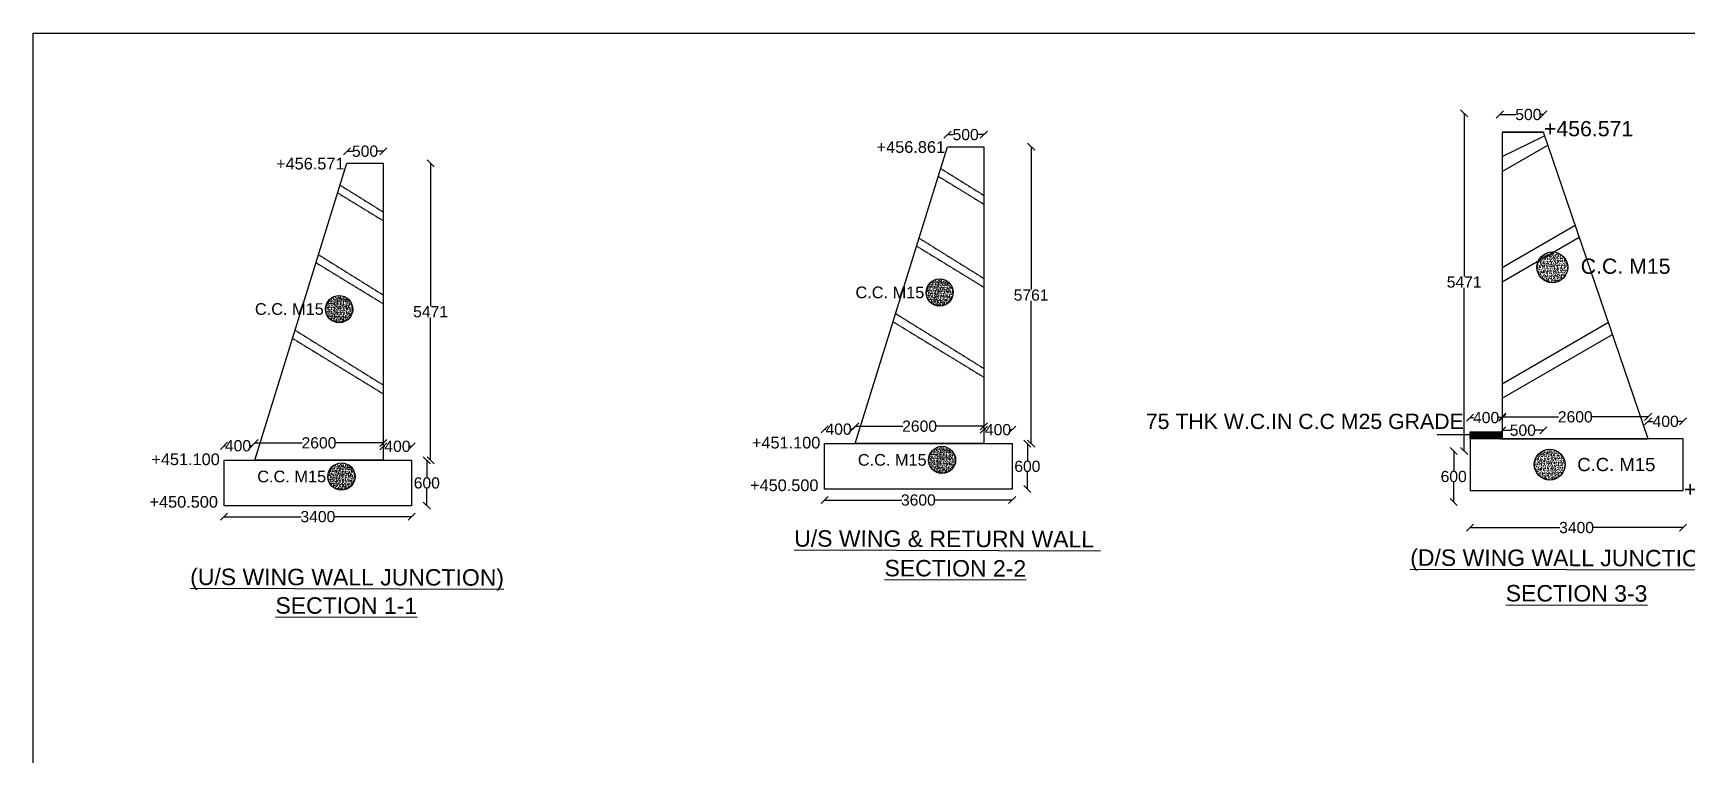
# Model space of a CAD drawing. Header units: millimetres. Extents: x 5124 to 6568637, y 2311 to 91879094.
# Drawn here: x 3681284 to 3703416, y 45950603 to 45960257 of the extents above; entities that cross this region are included whole.
import ezdxf

# ---------------------------------------------------------------- set-up
doc = ezdxf.new("R2010")
doc.units = ezdxf.units.MM
doc.header["$MEASUREMENT"] = 0
doc.linetypes.add('ACAD_ISO02W100', pattern=[15, 12, -3])
for name, color, linetype in [('DIMENSION', 7, 'Continuous'), ('DRAWING', 7, 'Continuous'), ('TEXT', 7, 'Continuous')]:
    doc.layers.add(name, color=color, linetype=linetype)
doc.styles.get("Standard").update_dxf_attribs({"font": 'arial.ttf', "height": 150})
doc.dimstyles.get("Standard").update_dxf_attribs({"dimtxt": 200, "dimasz": 110, "dimexe": 0.18, "dimexo": 0.0625, "dimgap": 0.09, "dimtad": 0, "dimtih": 1, "dimtoh": 1, "dimdec": 0, "dimzin": 0, "dimdsep": 46, "dimtxsty": 'Standard', "dimblk": 'OBLIQUE', "dimcen": 0.09, "dimse1": 1, "dimse2": 1, "dimadec": 0, "dimazin": 0, "dimtfac": 1, "dimtdec": 0, "dimtofl": 0, "dimtmove": 0, "dimatfit": 3, "dimfxl": 1, "dimtolj": 1, "dimtzin": 0, "dimarcsym": 0})

# ---------------------------------------------------------------- blocks, each defined once
blk = doc.blocks.new('_Oblique')
at = {"color": 0, "linetype": 'ByBlock', "lineweight": -2}
blk.add_line((-0.5, -0.5), (0.5, 0.5), dxfattribs=at)
blk = doc.blocks.new('*D76')
at = {"layer": 'Defpoints', "color": 0}
for p in [(3685970, 45958677), (3685485, 45958516), (3685970, 45958516)]:
    blk.add_point(p, dxfattribs=at)
at = {"layer": 'DIMENSION', "color": 0, "lineweight": -2}
for p, q in [((3685485, 45958677), (3685562, 45958677)), ((3685970, 45958677), (3685893, 45958677))]:
    blk.add_line(p, q, dxfattribs=at)
at = {"layer": 'DIMENSION', "color": 0, "lineweight": -2, "xscale": 95, "yscale": 95, "zscale": 95, "rotation": 180}
blk.add_blockref('_Oblique', (3685485, 45958677), dxfattribs=at)
at = {"layer": 'DIMENSION', "color": 0, "lineweight": -2, "xscale": 95, "yscale": 95, "zscale": 95}
blk.add_blockref('_Oblique', (3685970, 45958677), dxfattribs=at)
at = {"layer": 'DIMENSION', "color": 0, "insert": (3685727, 45958677), "char_height": 150, "attachment_point": 5}
blk.add_mtext('\\A1;500', dxfattribs=at)
blk = doc.blocks.new('*D77')
at = {"layer": 'Defpoints', "color": 0}
for p in [(3685970, 45954730), (3685970, 45954544), (3686350, 45954544)]:
    blk.add_point(p, dxfattribs=at)
at = {"layer": 'DIMENSION', "color": 0, "lineweight": -2}
for p, q in [((3685970, 45954730), (3685991, 45954730)), ((3686350, 45954730), (3686328, 45954730))]:
    blk.add_line(p, q, dxfattribs=at)
at = {"layer": 'DIMENSION', "color": 0, "lineweight": -2, "xscale": 95, "yscale": 95, "zscale": 95, "rotation": 180}
blk.add_blockref('_Oblique', (3685970, 45954730), dxfattribs=at)
at = {"layer": 'DIMENSION', "color": 0, "lineweight": -2, "xscale": 95, "yscale": 95, "zscale": 95}
blk.add_blockref('_Oblique', (3686350, 45954730), dxfattribs=at)
at = {"layer": 'DIMENSION', "color": 0, "insert": (3686160, 45954730), "char_height": 150, "attachment_point": 5}
blk.add_mtext('\\A1;400', dxfattribs=at)
blk = doc.blocks.new('*D78')
at = {"layer": 'Defpoints', "color": 0}
for p in [(3684250, 45954776), (3684250, 45954544), (3685970, 45954544)]:
    blk.add_point(p, dxfattribs=at)
at = {"layer": 'DIMENSION', "color": 0, "lineweight": -2}
for p, q in [((3684250, 45954776), (3684885, 45954776)), ((3685970, 45954776), (3685335, 45954776))]:
    blk.add_line(p, q, dxfattribs=at)
at = {"layer": 'DIMENSION', "color": 0, "lineweight": -2, "xscale": 95, "yscale": 95, "zscale": 95, "rotation": 180}
blk.add_blockref('_Oblique', (3684250, 45954776), dxfattribs=at)
at = {"layer": 'DIMENSION', "color": 0, "lineweight": -2, "xscale": 95, "yscale": 95, "zscale": 95}
blk.add_blockref('_Oblique', (3685970, 45954776), dxfattribs=at)
at = {"layer": 'DIMENSION', "color": 0, "insert": (3685110, 45954776), "char_height": 150, "attachment_point": 5}
blk.add_mtext('\\A1;2600', dxfattribs=at)
blk = doc.blocks.new('*D79')
at = {"layer": 'Defpoints', "color": 0}
for p in [(3683840, 45954737), (3683840, 45954544), (3684213, 45954544)]:
    blk.add_point(p, dxfattribs=at)
at = {"layer": 'DIMENSION', "color": 0, "lineweight": -2}
for p, q in [((3683840, 45954737), (3683858, 45954737)), ((3684213, 45954737), (3684195, 45954737))]:
    blk.add_line(p, q, dxfattribs=at)
at = {"layer": 'DIMENSION', "color": 0, "lineweight": -2, "xscale": 95, "yscale": 95, "zscale": 95, "rotation": 180}
blk.add_blockref('_Oblique', (3683840, 45954737), dxfattribs=at)
at = {"layer": 'DIMENSION', "color": 0, "lineweight": -2, "xscale": 95, "yscale": 95, "zscale": 95}
blk.add_blockref('_Oblique', (3684213, 45954737), dxfattribs=at)
at = {"layer": 'DIMENSION', "color": 0, "insert": (3684026, 45954737), "char_height": 150, "attachment_point": 5}
blk.add_mtext('\\A1;400', dxfattribs=at)
blk = doc.blocks.new('*D80')
at = {"layer": 'Defpoints', "color": 0}
for p in [(3686350, 45954544), (3686350, 45953936), (3686553, 45953936)]:
    blk.add_point(p, dxfattribs=at)
at = {"layer": 'DIMENSION', "color": 0, "lineweight": -2}
for p, q in [((3686553, 45954544), (3686553, 45954317)), ((3686553, 45953936), (3686553, 45954163))]:
    blk.add_line(p, q, dxfattribs=at)
at = {"layer": 'DIMENSION', "color": 0, "lineweight": -2, "xscale": 95, "yscale": 95, "zscale": 95}
for p, rotation in [((3686553, 45954544), 90), ((3686553, 45953936), 270)]:
    blk.add_blockref('_Oblique', p, dxfattribs=dict(at, rotation=rotation))
at = {"layer": 'DIMENSION', "color": 0, "insert": (3686553, 45954240), "char_height": 150, "attachment_point": 5}
blk.add_mtext('\\A1;600', dxfattribs=at)
blk = doc.blocks.new('*D81')
at = {"layer": 'Defpoints', "color": 0}
for p in [(3683840, 45953936), (3686350, 45953936), (3686350, 45953789)]:
    blk.add_point(p, dxfattribs=at)
at = {"layer": 'DIMENSION', "color": 0, "lineweight": -2}
for p, q in [((3683840, 45953789), (3684871, 45953789)), ((3686350, 45953789), (3685318, 45953789))]:
    blk.add_line(p, q, dxfattribs=at)
at = {"layer": 'DIMENSION', "color": 0, "lineweight": -2, "xscale": 95, "yscale": 95, "zscale": 95, "rotation": 180}
blk.add_blockref('_Oblique', (3683840, 45953789), dxfattribs=at)
at = {"layer": 'DIMENSION', "color": 0, "lineweight": -2, "xscale": 95, "yscale": 95, "zscale": 95}
blk.add_blockref('_Oblique', (3686350, 45953789), dxfattribs=at)
at = {"layer": 'DIMENSION', "color": 0, "insert": (3685095, 45953789), "char_height": 150, "attachment_point": 5}
blk.add_mtext('\\A1;3400', dxfattribs=at)
blk = doc.blocks.new('*D75')
at = {"layer": 'Defpoints', "color": 0}
for p in [(3685970, 45958516), (3686603, 45958516), (3686350, 45954544)]:
    blk.add_point(p, dxfattribs=at)
at = {"layer": 'DRAWING', "color": 0, "lineweight": -2}
for p, q in [((3686603, 45958516), (3686603, 45956606)), ((3686603, 45954544), (3686603, 45956453))]:
    blk.add_line(p, q, dxfattribs=at)
at = {"layer": 'DRAWING', "color": 0, "lineweight": -2, "xscale": 95, "yscale": 95, "zscale": 95}
for p, rotation in [((3686603, 45958516), 90), ((3686603, 45954544), 270)]:
    blk.add_blockref('_Oblique', p, dxfattribs=dict(at, rotation=rotation))
at = {"layer": 'DRAWING', "color": 0, "insert": (3686603, 45956530), "char_height": 150, "attachment_point": 5}
blk.add_mtext('\\A1;5471', dxfattribs=at)
blk = doc.blocks.new('*D83')
at = {"layer": 'Defpoints', "color": 0}
for p in [(3694007, 45958899), (3693521, 45958738), (3694007, 45958738)]:
    blk.add_point(p, dxfattribs=at)
at = {"layer": 'DIMENSION', "color": 0, "lineweight": -2}
for p, q in [((3693521, 45958899), (3693598, 45958899)), ((3694007, 45958899), (3693930, 45958899))]:
    blk.add_line(p, q, dxfattribs=at)
at = {"layer": 'DIMENSION', "color": 0, "lineweight": -2, "xscale": 95, "yscale": 95, "zscale": 95, "rotation": 180}
blk.add_blockref('_Oblique', (3693521, 45958899), dxfattribs=at)
at = {"layer": 'DIMENSION', "color": 0, "lineweight": -2, "xscale": 95, "yscale": 95, "zscale": 95}
blk.add_blockref('_Oblique', (3694007, 45958899), dxfattribs=at)
at = {"layer": 'DIMENSION', "color": 0, "insert": (3693764, 45958899), "char_height": 150, "attachment_point": 5}
blk.add_mtext('\\A1;500', dxfattribs=at)
blk = doc.blocks.new('*D84')
at = {"layer": 'Defpoints', "color": 0}
for p in [(3694007, 45954952), (3694007, 45954766), (3694386, 45954766)]:
    blk.add_point(p, dxfattribs=at)
at = {"layer": 'DIMENSION', "color": 0, "lineweight": -2}
for p, q in [((3694007, 45954952), (3694028, 45954952)), ((3694386, 45954952), (3694365, 45954952))]:
    blk.add_line(p, q, dxfattribs=at)
at = {"layer": 'DIMENSION', "color": 0, "lineweight": -2, "xscale": 95, "yscale": 95, "zscale": 95, "rotation": 180}
blk.add_blockref('_Oblique', (3694007, 45954952), dxfattribs=at)
at = {"layer": 'DIMENSION', "color": 0, "lineweight": -2, "xscale": 95, "yscale": 95, "zscale": 95}
blk.add_blockref('_Oblique', (3694386, 45954952), dxfattribs=at)
at = {"layer": 'DIMENSION', "color": 0, "insert": (3694197, 45954952), "char_height": 150, "attachment_point": 5}
blk.add_mtext('\\A1;400', dxfattribs=at)
blk = doc.blocks.new('*D85')
at = {"layer": 'Defpoints', "color": 0}
for p in [(3692286, 45954999), (3692286, 45954766), (3694007, 45954766)]:
    blk.add_point(p, dxfattribs=at)
at = {"layer": 'DIMENSION', "color": 0, "lineweight": -2}
for p, q in [((3692286, 45954999), (3692921, 45954999)), ((3694007, 45954999), (3693372, 45954999))]:
    blk.add_line(p, q, dxfattribs=at)
at = {"layer": 'DIMENSION', "color": 0, "lineweight": -2, "xscale": 95, "yscale": 95, "zscale": 95, "rotation": 180}
blk.add_blockref('_Oblique', (3692286, 45954999), dxfattribs=at)
at = {"layer": 'DIMENSION', "color": 0, "lineweight": -2, "xscale": 95, "yscale": 95, "zscale": 95}
blk.add_blockref('_Oblique', (3694007, 45954999), dxfattribs=at)
at = {"layer": 'DIMENSION', "color": 0, "insert": (3693147, 45954999), "char_height": 150, "attachment_point": 5}
blk.add_mtext('\\A1;2600', dxfattribs=at)
blk = doc.blocks.new('*D86')
at = {"layer": 'Defpoints', "color": 0}
for p in [(3691876, 45954959), (3691876, 45954766), (3692250, 45954766)]:
    blk.add_point(p, dxfattribs=at)
at = {"layer": 'DIMENSION', "color": 0, "lineweight": -2}
for p, q in [((3691876, 45954959), (3691894, 45954959)), ((3692250, 45954959), (3692232, 45954959))]:
    blk.add_line(p, q, dxfattribs=at)
at = {"layer": 'DIMENSION', "color": 0, "lineweight": -2, "xscale": 95, "yscale": 95, "zscale": 95, "rotation": 180}
blk.add_blockref('_Oblique', (3691876, 45954959), dxfattribs=at)
at = {"layer": 'DIMENSION', "color": 0, "lineweight": -2, "xscale": 95, "yscale": 95, "zscale": 95}
blk.add_blockref('_Oblique', (3692250, 45954959), dxfattribs=at)
at = {"layer": 'DIMENSION', "color": 0, "insert": (3692063, 45954959), "char_height": 150, "attachment_point": 5}
blk.add_mtext('\\A1;400', dxfattribs=at)
blk = doc.blocks.new('*D87')
at = {"layer": 'Defpoints', "color": 0}
for p in [(3694386, 45954766), (3694386, 45954159), (3694590, 45954159)]:
    blk.add_point(p, dxfattribs=at)
at = {"layer": 'DIMENSION', "color": 0, "lineweight": -2}
for p, q in [((3694590, 45954766), (3694590, 45954539)), ((3694590, 45954159), (3694590, 45954386))]:
    blk.add_line(p, q, dxfattribs=at)
at = {"layer": 'DIMENSION', "color": 0, "lineweight": -2, "xscale": 95, "yscale": 95, "zscale": 95}
for p, rotation in [((3694590, 45954766), 90), ((3694590, 45954159), 270)]:
    blk.add_blockref('_Oblique', p, dxfattribs=dict(at, rotation=rotation))
at = {"layer": 'DIMENSION', "color": 0, "insert": (3694590, 45954462), "char_height": 150, "attachment_point": 5}
blk.add_mtext('\\A1;600', dxfattribs=at)
blk = doc.blocks.new('*D88')
at = {"layer": 'Defpoints', "color": 0}
for p in [(3691876, 45954159), (3694386, 45954159), (3694386, 45954011)]:
    blk.add_point(p, dxfattribs=at)
at = {"layer": 'DIMENSION', "color": 0, "lineweight": -2}
for p, q in [((3691876, 45954011), (3692908, 45954011)), ((3694386, 45954011), (3693355, 45954011))]:
    blk.add_line(p, q, dxfattribs=at)
at = {"layer": 'DIMENSION', "color": 0, "lineweight": -2, "xscale": 95, "yscale": 95, "zscale": 95, "rotation": 180}
blk.add_blockref('_Oblique', (3691876, 45954011), dxfattribs=at)
at = {"layer": 'DIMENSION', "color": 0, "lineweight": -2, "xscale": 95, "yscale": 95, "zscale": 95}
blk.add_blockref('_Oblique', (3694386, 45954011), dxfattribs=at)
at = {"layer": 'DIMENSION', "color": 0, "insert": (3693131, 45954011), "char_height": 150, "attachment_point": 5}
blk.add_mtext('\\A1;3600', dxfattribs=at)
blk = doc.blocks.new('*D82')
at = {"layer": 'Defpoints', "color": 0}
for p in [(3694007, 45958738), (3694640, 45958738), (3694386, 45954766)]:
    blk.add_point(p, dxfattribs=at)
at = {"layer": 'DRAWING', "color": 0, "lineweight": -2}
for p, q in [((3694640, 45958738), (3694640, 45956829)), ((3694640, 45954766), (3694640, 45956675))]:
    blk.add_line(p, q, dxfattribs=at)
at = {"layer": 'DRAWING', "color": 0, "lineweight": -2, "xscale": 95, "yscale": 95, "zscale": 95}
for p, rotation in [((3694640, 45958738), 90), ((3694640, 45954766), 270)]:
    blk.add_blockref('_Oblique', p, dxfattribs=dict(at, rotation=rotation))
at = {"layer": 'DRAWING', "color": 0, "insert": (3694640, 45956752), "char_height": 150, "attachment_point": 5}
blk.add_mtext('\\A1;5761', dxfattribs=at)
blk = doc.blocks.new('*D89')
at = {"layer": 'Defpoints', "color": 0}
for p in [(3700945, 45955124), (3700945, 45954674), (3702898, 45954674)]:
    blk.add_point(p, dxfattribs=at)
at = {"layer": 'DIMENSION', "color": 0, "lineweight": -2}
for p, q in [((3700945, 45955124), (3701696, 45955124)), ((3702898, 45955124), (3702147, 45955124))]:
    blk.add_line(p, q, dxfattribs=at)
at = {"layer": 'DIMENSION', "color": 0, "lineweight": -2, "xscale": 95, "yscale": 95, "zscale": 95, "rotation": 180}
blk.add_blockref('_Oblique', (3700945, 45955124), dxfattribs=at)
at = {"layer": 'DIMENSION', "color": 0, "lineweight": -2, "xscale": 95, "yscale": 95, "zscale": 95}
blk.add_blockref('_Oblique', (3702898, 45955124), dxfattribs=at)
at = {"layer": 'DIMENSION', "color": 0, "insert": (3701922, 45955124), "char_height": 150, "attachment_point": 5}
blk.add_mtext('\\A1;2600', dxfattribs=at)
blk = doc.blocks.new('*D90')
at = {"layer": 'Defpoints', "color": 0}
for p in [(3700945, 45954945), (3700945, 45954674), (3701496, 45954674)]:
    blk.add_point(p, dxfattribs=at)
at = {"layer": 'DIMENSION', "color": 0, "lineweight": -2}
for p, q in [((3700945, 45954945), (3701055, 45954945)), ((3701496, 45954945), (3701386, 45954945))]:
    blk.add_line(p, q, dxfattribs=at)
at = {"layer": 'DIMENSION', "color": 0, "lineweight": -2, "xscale": 95, "yscale": 95, "zscale": 95, "rotation": 180}
blk.add_blockref('_Oblique', (3700945, 45954945), dxfattribs=at)
at = {"layer": 'DIMENSION', "color": 0, "lineweight": -2, "xscale": 95, "yscale": 95, "zscale": 95}
blk.add_blockref('_Oblique', (3701496, 45954945), dxfattribs=at)
at = {"layer": 'DIMENSION', "color": 0, "insert": (3701220, 45954945), "char_height": 150, "attachment_point": 5}
blk.add_mtext('\\A1;500', dxfattribs=at)
blk = doc.blocks.new('*D91')
at = {"layer": 'Defpoints', "color": 0}
for p in [(3700513, 45955114), (3700513, 45954674), (3700945, 45954674)]:
    blk.add_point(p, dxfattribs=at)
at = {"layer": 'DIMENSION', "color": 0, "lineweight": -2}
for p, q in [((3700513, 45955114), (3700561, 45955114)), ((3700945, 45955114), (3700898, 45955114))]:
    blk.add_line(p, q, dxfattribs=at)
at = {"layer": 'DIMENSION', "color": 0, "lineweight": -2, "xscale": 95, "yscale": 95, "zscale": 95, "rotation": 180}
blk.add_blockref('_Oblique', (3700513, 45955114), dxfattribs=at)
at = {"layer": 'DIMENSION', "color": 0, "lineweight": -2, "xscale": 95, "yscale": 95, "zscale": 95}
blk.add_blockref('_Oblique', (3700945, 45955114), dxfattribs=at)
at = {"layer": 'DIMENSION', "color": 0, "insert": (3700729, 45955114), "char_height": 150, "attachment_point": 5}
blk.add_mtext('\\A1;400', dxfattribs=at)
blk = doc.blocks.new('*D92')
at = {"layer": 'Defpoints', "color": 0}
for p in [(3700513, 45954669), (3700295, 45953984), (3700513, 45953984)]:
    blk.add_point(p, dxfattribs=at)
at = {"layer": 'DIMENSION', "color": 0, "lineweight": -2}
for p, q in [((3700295, 45954669), (3700295, 45954403)), ((3700295, 45953984), (3700295, 45954250))]:
    blk.add_line(p, q, dxfattribs=at)
at = {"layer": 'DIMENSION', "color": 0, "lineweight": -2, "xscale": 95, "yscale": 95, "zscale": 95}
for p, rotation in [((3700295, 45954669), 90), ((3700295, 45953984), 270)]:
    blk.add_blockref('_Oblique', p, dxfattribs=dict(at, rotation=rotation))
at = {"layer": 'DIMENSION', "color": 0, "insert": (3700295, 45954326), "char_height": 150, "attachment_point": 5}
blk.add_mtext('\\A1;600', dxfattribs=at)
blk = doc.blocks.new('*D93')
at = {"layer": 'Defpoints', "color": 0}
for p in [(3700513, 45953984), (3703364, 45953984), (3700513, 45953643)]:
    blk.add_point(p, dxfattribs=at)
at = {"layer": 'DIMENSION', "color": 0, "lineweight": -2}
for p, q in [((3700513, 45953643), (3701715, 45953643)), ((3703364, 45953643), (3702163, 45953643))]:
    blk.add_line(p, q, dxfattribs=at)
at = {"layer": 'DIMENSION', "color": 0, "lineweight": -2, "xscale": 95, "yscale": 95, "zscale": 95, "rotation": 180}
blk.add_blockref('_Oblique', (3700513, 45953643), dxfattribs=at)
at = {"layer": 'DIMENSION', "color": 0, "lineweight": -2, "xscale": 95, "yscale": 95, "zscale": 95}
blk.add_blockref('_Oblique', (3703364, 45953643), dxfattribs=at)
at = {"layer": 'DIMENSION', "color": 0, "insert": (3701939, 45953643), "char_height": 150, "attachment_point": 5}
blk.add_mtext('\\A1;3400', dxfattribs=at)
blk = doc.blocks.new('*D94')
at = {"layer": 'Defpoints', "color": 0}
for p in [(3700435, 45959185), (3700945, 45959185), (3700513, 45954669)]:
    blk.add_point(p, dxfattribs=at)
at = {"layer": 'DIMENSION', "color": 0, "lineweight": -2}
for p, q in [((3700435, 45959185), (3700435, 45957003)), ((3700435, 45954669), (3700435, 45956850))]:
    blk.add_line(p, q, dxfattribs=at)
at = {"layer": 'DIMENSION', "color": 0, "lineweight": -2, "xscale": 95, "yscale": 95, "zscale": 95}
for p, rotation in [((3700435, 45959185), 90), ((3700435, 45954669), 270)]:
    blk.add_blockref('_Oblique', p, dxfattribs=dict(at, rotation=rotation))
at = {"layer": 'DIMENSION', "color": 0, "insert": (3700435, 45956927), "char_height": 150, "attachment_point": 5}
blk.add_mtext('\\A1;5471', dxfattribs=at)
blk = doc.blocks.new('*D95')
at = {"layer": 'Defpoints', "color": 0}
for p in [(3700913, 45959185), (3700913, 45959168), (3701496, 45959185)]:
    blk.add_point(p, dxfattribs=at)
at = {"layer": 'DIMENSION', "color": 0, "lineweight": -2}
for p, q in [((3700913, 45959168), (3701128, 45959168)), ((3701496, 45959168), (3701459, 45959168))]:
    blk.add_line(p, q, dxfattribs=at)
at = {"layer": 'DIMENSION', "color": 0, "lineweight": -2, "xscale": 95, "yscale": 95, "zscale": 95, "rotation": 180}
blk.add_blockref('_Oblique', (3700913, 45959168), dxfattribs=at)
at = {"layer": 'DIMENSION', "color": 0, "lineweight": -2, "xscale": 95, "yscale": 95, "zscale": 95}
blk.add_blockref('_Oblique', (3701496, 45959168), dxfattribs=at)
at = {"layer": 'DIMENSION', "color": 0, "insert": (3701294, 45959168), "char_height": 150, "attachment_point": 5}
blk.add_mtext('\\A1;500', dxfattribs=at)
blk = doc.blocks.new('*D96')
at = {"layer": 'Defpoints', "color": 0}
for p in [(3703364, 45955063), (3702898, 45954829), (3703364, 45954829)]:
    blk.add_point(p, dxfattribs=at)
at = {"layer": 'DIMENSION', "color": 0, "lineweight": -2}
for p, q in [((3702898, 45955063), (3702963, 45955063)), ((3703364, 45955063), (3703300, 45955063))]:
    blk.add_line(p, q, dxfattribs=at)
at = {"layer": 'DIMENSION', "color": 0, "lineweight": -2, "xscale": 95, "yscale": 95, "zscale": 95, "rotation": 180}
blk.add_blockref('_Oblique', (3702898, 45955063), dxfattribs=at)
at = {"layer": 'DIMENSION', "color": 0, "lineweight": -2, "xscale": 95, "yscale": 95, "zscale": 95}
blk.add_blockref('_Oblique', (3703364, 45955063), dxfattribs=at)
at = {"layer": 'DIMENSION', "color": 0, "insert": (3703131, 45955063), "char_height": 150, "attachment_point": 5}
blk.add_mtext('\\A1;400', dxfattribs=at)

msp = doc.modelspace()

# ---------------------------------------------------------------- hatches: boundary and pattern name
at = {"layer": 'DIMENSION'}
h = msp.add_hatch(dxfattribs=at)
h.set_pattern_fill('ANSI31', color=256, style=0)
h.set_pattern_definition([(45, (92647.19428, -1829.91216), (-0.08838834764832, 0.08838834764832), [])])
h.paths.add_polyline_path([(3700944.7, 45954924.4), (3700514.5, 45954924.4), (3700514.5, 45954828.6), (3700944.7, 45954828.6)])
at = {"layer": 'DRAWING'}
h = msp.add_hatch(dxfattribs=at)
h.set_pattern_fill('AR-CONC,_O', color=256, scale=8.865228)
h.set_pattern_definition([(130, (6746612.55, 5211903.79), (-63.58675242, -5.563120005), [6.6489212, -73.13813316]), (185, (6746612.55, 5211903.79), (12.30062244, 66.68354962), [5.31913696, -58.51050653]), (79.5486, (6746607.25, 5211903.33), (-51.286177205, 61.12038913), [5.65071334, -62.15784867]), (133.8158, (6746612.55, 5211921.52), (-94.61335506, -14.67363844), [9.9733818, -109.70719974]), (83.3644, (6746604.67, 5211920.3), (-82.85998232, 86.3577728), [8.47607027, -93.2367581]), (188.8158, (6746612.55, 5211921.52), (-82.85991491, 86.35783751), [7.97870544, -87.7657598]), (159, (6746603.685, 5211917.09), (-52.91717268, -35.69308368), [6.6489212, -73.13813316]), (214, (6746603.685, 5211917.09), (-21.57045957, 64.28620673), [5.31913696, -58.51050653]), (108.5486, (6746599.275, 5211914.115), (-74.48765393, 28.59306475), [5.65071334, -62.15784867]), (142.5, (6746612.55, 5211903.792), (-1.07799893, 29.511800012), [0, -57.801288267, 0, -59.397029354, 0, -58.732137234]), (172.5, (6746612.55, 5211903.792), (-23.321714981, 34.96549855), [0, -33.86517196, 0, -56.471504027, 0, -22.38470136]), (212.5, (6746632.32, 5211903.792), (-47.324577479, -1.999540863), [0, -22.163070654, 0, -69.148780442, 0, -91.75511251]), (222.5, (6746641.185, 5211903.79), (-51.700785103, 8.874535185), [0, -28.81199185, 0, -45.921882396, 0, -65.159427724])])
h.paths.add_polyline_path([(3701408.7, 45957124.7, 1), (3701821.9, 45957124.7, 1)])
h = msp.add_hatch(dxfattribs=at)
h.set_pattern_fill('AR-CONC,_O', color=256, scale=7.806132)
h.set_pattern_definition([(50, (1012193.817, 10079250.85), (55.99027325, -4.898514193), [5.85459865, -64.40058511]), (355, (1012193.817, 10079250.85), (-10.8311116, 58.7171073), [4.68367892, -51.520468085]), (100.4514, (1012198.48, 10079250.44), (45.15920324, 53.81855746), [4.97564307, -54.73207546]), (46.1842, (1012193.82, 10079266.46), (83.31023998, -12.92063196), [8.78189797, -96.60087766]), (96.6356, (1012200.76, 10079265.38), (72.96100014, 76.04092224), [7.46346484, -82.09810008]), (351.1842, (1012193.82, 10079266.46), (72.96094078, 76.04097923), [7.02551838, -77.28070213]), (21, (1012201.623, 10079262.557), (46.59534959, -31.42896016), [5.85459865, -64.40058511]), (326, (1012201.62, 10079262.557), (18.99351484, 56.60616629), [4.68367892, -51.520468085]), (71.4514, (1012205.506, 10079259.94), (65.588883515, 25.17715479), [4.97564307, -54.73207546]), (37.5, (1012193.817, 10079250.848), (0.9492143, 25.986132079), [0, -50.895977563, 0, -52.301081238, 0, -51.715621373]), (7.5, (1012193.817, 10079250.848), (20.535554103, 30.788296991), [0, -29.819422437, 0, -49.725057833, 0, -19.710482108]), (327.5, (1012176.41, 10079250.848), (41.670881494, -1.760662954), [0, -19.51532882, 0, -60.88782592, 0, -80.793461315]), (317.5, (1012168.603, 10079250.848), (45.524279432, 7.814326587), [0, -25.369927466, 0, -40.435761315, 0, -57.37506673])])
h.paths.add_polyline_path([(3693234.3, 45956787.7, 1.0000006), (3693598.2, 45956787.7, 1)])
h = msp.add_hatch(dxfattribs=at)
h.set_pattern_fill('AR-CONC,_O', color=256, scale=7.806132)
h.set_pattern_definition([(50, (1004157.15, 10079028.57), (55.99027325, -4.898514193), [5.85459865, -64.40058511]), (355, (1004157.15, 10079028.57), (-10.8311116, 58.7171073), [4.68367892, -51.520468085]), (100.4514, (1004161.816, 10079028.16), (45.15920324, 53.81855746), [4.97564307, -54.73207546]), (46.1842, (1004157.15, 10079044.18), (83.31023998, -12.92063196), [8.78189797, -96.60087766]), (96.6356, (1004164.09, 10079043.1), (72.96100014, 76.04092224), [7.46346484, -82.09810008]), (351.1842, (1004157.15, 10079044.18), (72.96094078, 76.04097923), [7.02551838, -77.28070213]), (21, (1004164.956, 10079040.277), (46.59534959, -31.42896016), [5.85459865, -64.40058511]), (326, (1004164.956, 10079040.277), (18.99351484, 56.60616629), [4.68367892, -51.520468085]), (71.4514, (1004168.84, 10079037.66), (65.588883515, 25.17715479), [4.97564307, -54.73207546]), (37.5, (1004157.15, 10079028.568), (0.9492143, 25.986132079), [0, -50.895977563, 0, -52.301081238, 0, -51.715621373]), (7.5, (1004157.15, 10079028.568), (20.535554103, 30.788296991), [0, -29.819422437, 0, -49.725057833, 0, -19.710482108]), (327.5, (1004139.742, 10079028.568), (41.670881494, -1.760662954), [0, -19.51532882, 0, -60.88782592, 0, -80.793461315]), (317.5, (1004131.936, 10079028.568), (45.524279432, 7.814326587), [0, -25.369927466, 0, -40.435761315, 0, -57.37506673])])
h.paths.add_polyline_path([(3685197.7, 45956565.4, 1.0000006), (3685561.5, 45956565.4, 1)])
h = msp.add_hatch(dxfattribs=at)
h.set_pattern_fill('AR-CONC,_O', color=256, scale=7.806132)
h.set_pattern_definition([(50, (1012225.165, 10077010.715), (55.99027325, -4.898514193), [5.85459865, -64.40058511]), (355, (1012225.165, 10077010.715), (-10.8311116, 58.7171073), [4.68367892, -51.520468085]), (100.4514, (1012229.83, 10077010.307), (45.15920324, 53.81855746), [4.97564307, -54.73207546]), (46.1842, (1012225.165, 10077026.33), (83.31023998, -12.92063196), [8.78189797, -96.60087766]), (96.6356, (1012232.11, 10077025.25), (72.96100014, 76.04092224), [7.46346484, -82.09810008]), (351.1842, (1012225.165, 10077026.33), (72.96094078, 76.04097923), [7.02551838, -77.28070213]), (21, (1012232.97, 10077022.424), (46.59534959, -31.42896016), [5.85459865, -64.40058511]), (326, (1012232.97, 10077022.424), (18.99351484, 56.60616629), [4.68367892, -51.520468085]), (71.4514, (1012236.854, 10077019.805), (65.588883515, 25.17715479), [4.97564307, -54.73207546]), (37.5, (1012225.165, 10077010.715), (0.9492143, 25.986132079), [0, -50.895977563, 0, -52.301081238, 0, -51.715621373]), (7.5, (1012225.165, 10077010.715), (20.535554103, 30.788296991), [0, -29.819422437, 0, -49.725057833, 0, -19.710482108]), (327.5, (1012207.757, 10077010.715), (41.670881494, -1.760662954), [0, -19.51532882, 0, -60.88782592, 0, -80.793461315]), (317.5, (1012199.95, 10077010.715), (45.524279432, 7.814326587), [0, -25.369927466, 0, -40.435761315, 0, -57.37506673])])
h.paths.add_polyline_path([(3693265.7, 45954547.6, 1.0000006), (3693629.5, 45954547.6, 1)])
h = msp.add_hatch(dxfattribs=at)
h.set_pattern_fill('AR-CONC,_O', color=256, scale=8.865228)
h.set_pattern_definition([(130, (6746576.95, 5209264.306), (-63.58675242, -5.563120005), [6.6489212, -73.13813316]), (185, (6746576.95, 5209264.306), (12.30062244, 66.68354962), [5.31913696, -58.51050653]), (79.5486, (6746571.65, 5209263.84), (-51.286177205, 61.12038913), [5.65071334, -62.15784867]), (133.8158, (6746576.95, 5209282.04), (-94.61335506, -14.67363844), [9.9733818, -109.70719974]), (83.3644, (6746569.065, 5209280.81), (-82.85998232, 86.3577728), [8.47607027, -93.2367581]), (188.8158, (6746576.95, 5209282.04), (-82.85991491, 86.35783751), [7.97870544, -87.7657598]), (159, (6746568.084, 5209277.604), (-52.91717268, -35.69308368), [6.6489212, -73.13813316]), (214, (6746568.084, 5209277.604), (-21.57045957, 64.28620673), [5.31913696, -58.51050653]), (108.5486, (6746563.674, 5209274.63), (-74.48765393, 28.59306475), [5.65071334, -62.15784867]), (142.5, (6746576.95, 5209264.306), (-1.07799893, 29.511800012), [0, -57.801288267, 0, -59.397029354, 0, -58.732137234]), (172.5, (6746576.95, 5209264.306), (-23.321714981, 34.96549855), [0, -33.86517196, 0, -56.471504027, 0, -22.38470136]), (212.5, (6746596.719, 5209264.306), (-47.324577479, -1.999540863), [0, -22.163070654, 0, -69.148780442, 0, -91.75511251]), (222.5, (6746605.584, 5209264.306), (-51.700785103, 8.874535185), [0, -28.81199185, 0, -45.921882396, 0, -65.159427724])])
h.paths.add_polyline_path([(3701373.1, 45954485.2, 1), (3701786.3, 45954485.2, 1)])
h = msp.add_hatch(dxfattribs=at)
h.set_pattern_fill('AR-CONC,_O', color=256, scale=7.806132)
h.set_pattern_definition([(50, (1004188.5, 10076788.435), (55.99027325, -4.898514193), [5.85459865, -64.40058511]), (355, (1004188.5, 10076788.435), (-10.8311116, 58.7171073), [4.68367892, -51.520468085]), (100.4514, (1004193.164, 10076788.027), (45.15920324, 53.81855746), [4.97564307, -54.73207546]), (46.1842, (1004188.5, 10076804.05), (83.31023998, -12.92063196), [8.78189797, -96.60087766]), (96.6356, (1004195.44, 10076802.97), (72.96100014, 76.04092224), [7.46346484, -82.09810008]), (351.1842, (1004188.5, 10076804.05), (72.96094078, 76.04097923), [7.02551838, -77.28070213]), (21, (1004196.304, 10076800.145), (46.59534959, -31.42896016), [5.85459865, -64.40058511]), (326, (1004196.304, 10076800.145), (18.99351484, 56.60616629), [4.68367892, -51.520468085]), (71.4514, (1004200.187, 10076797.525), (65.588883515, 25.17715479), [4.97564307, -54.73207546]), (37.5, (1004188.498, 10076788.435), (0.9492143, 25.986132079), [0, -50.895977563, 0, -52.301081238, 0, -51.715621373]), (7.5, (1004188.498, 10076788.435), (20.535554103, 30.788296991), [0, -29.819422437, 0, -49.725057833, 0, -19.710482108]), (327.5, (1004171.09, 10076788.435), (41.670881494, -1.760662954), [0, -19.51532882, 0, -60.88782592, 0, -80.793461315]), (317.5, (1004163.284, 10076788.435), (45.524279432, 7.814326587), [0, -25.369927466, 0, -40.435761315, 0, -57.37506673])])
h.paths.add_polyline_path([(3685229, 45954325.3, 1.0000006), (3685592.8, 45954325.3, 1)])

# ---------------------------------------------------------------- linework, layer by layer
at = {"layer": 'DIMENSION'}
msp.add_lwpolyline([(3700944.7, 45954828.6), (3700514.5, 45954828.6), (3700514.5, 45954924.4), (3700944.7, 45954924.4)], close=True, dxfattribs=at)
at = {"layer": 'DRAWING'}
for points in [[(3681283.9, 45960257.4), (3716200.2, 45960257.4), (3716200.2, 45937883.4), (3681283.9, 45937883.4)], [(3700944.7, 45954828.6), (3702898.4, 45954828.6), (3701496.1, 45958930.4), (3700944.7, 45958930.4)], [(3694006.7, 45954765.9), (3692286.4, 45954765.9), (3693521.3, 45958738.1), (3694006.7, 45958738.1)], [(3685970.1, 45954543.6), (3684249.8, 45954543.6), (3685484.6, 45958515.9), (3685970.1, 45958515.9)], [(3691876.2, 45954765.9), (3694386.5, 45954765.9), (3694386.5, 45954158.7), (3691876.2, 45954158.7)], [(3703364.3, 45954828.6), (3700513.5, 45954828.6), (3700513.5, 45954139), (3703364.3, 45954139)], [(3683839.5, 45954543.6), (3686349.8, 45954543.6), (3686349.8, 45953936.4), (3683839.5, 45953936.4)]]:
    msp.add_lwpolyline(points, close=True, dxfattribs=at)
for points in [[(3700944.7, 45958930.4), (3701496.1, 45958930.4)], [(3700944.7, 45958606.3), (3701502.7, 45958877.3)], [(3700944.7, 45958404.5), (3701555, 45958758.1)], [(3700944.7, 45957123.4), (3701920.5, 45957688.8)], [(3700944.7, 45956929.6), (3701975.8, 45957527.1)], [(3700944.7, 45955566.7), (3702364.8, 45956389.5)], [(3700944.7, 45955372.9), (3702420.1, 45956227.8)]]:
    msp.add_lwpolyline(points, dxfattribs=at)
at = {"layer": 'DRAWING', "linetype": 'ACAD_ISO02W100'}
for points in [[(3693430.3, 45958445.6), (3694006.7, 45958087)], [(3685393.6, 45958223.3), (3685970.1, 45957864.7)], [(3693398.1, 45958341.8), (3694006.7, 45957969.7)], [(3685361.4, 45958119.5), (3685970.1, 45957747.5)], [(3693107.8, 45957408.2), (3694006.7, 45956858.7)], [(3693140.9, 45957514.6), (3694006.7, 45956975.9)], [(3685071.2, 45957185.9), (3685970.1, 45956636.4)], [(3685104.2, 45957292.3), (3685970.1, 45956753.7)], [(3692827.3, 45956505.7), (3694006.7, 45955771.9)], [(3684790.6, 45956283.4), (3685970.1, 45955549.6)], [(3692793.3, 45956396.4), (3694006.7, 45955654.7)], [(3684756.6, 45956174.1), (3685970.1, 45955432.4)]]:
    msp.add_lwpolyline(points, dxfattribs=at)
at = {"layer": 'DRAWING'}
for centre, radius in [((3701615.3, 45957124.7), 206.6), ((3693416.2, 45956787.7), 181.9), ((3685379.6, 45956565.4), 181.9), ((3693447.6, 45954547.6), 181.9), ((3701579.7, 45954485.2), 206.6), ((3685410.9, 45954325.3), 181.9)]:
    msp.add_circle(centre, radius, dxfattribs=at)

# ---------------------------------------------------------------- texts
at = {"layer": 'TEXT'}
for s, height, p in [('+456.571', 203.8, (3701502.7, 45958877.3)), ('+456.861', 156.12, (3692572.4, 45958655.4)), ('+456.571', 156.12, (3684535.7, 45958433.1)), (' C.C. M15  ', 203.803, (3701915.3, 45957037.5)), (' C.C. M15  ', 156.123, (3692228.9, 45956710.9)), (' C.C. M15  ', 156.123, (3684192.3, 45956488.7)), ('75 THK W.C.IN C.C M25 GRADE', 203.803, (3696174.6, 45954962.1)), ('+451.100', 156.12, (3690903.4, 45954701.2)), ('+451.100', 156.12, (3682866.7, 45954479)), (' C.C. M15  ', 156.123, (3692260.3, 45954470.8)), (' C.C. M15  ', 177.305, (3701879.7, 45954398)), (' C.C. M15  ', 156.123, (3684223.6, 45954248.5)), ('+450.500', 156.12, (3690878.7, 45954131.6)), ('+450.500', 203.8, (3703377.1, 45954055.7)), ('+450.500', 156.12, (3682842, 45953909.4))]:
    msp.add_text(s, height=height, dxfattribs=at).set_placement(p)
for s, p in [('%%UU/S WING & RETURN WALL ', (3691469.5, 45953388.3)), ('%%U(D/S WING WALL JUNCTION)', (3699713.6, 45953132.6)), ('%%U(U/S WING WALL JUNCTION)', (3683386, 45952875.6)), ('%%USECTION 2-2', (3692677.7, 45952991.4)), ('%%USECTION 3-3', (3700991.1, 45952655.9)), ('%%USECTION 1-1', (3684527.3, 45952492))]:
    msp.add_text(s, height=220, rotation=359.8588, dxfattribs=at).set_placement(p)

# ---------------------------------------------------------------- dimensions: what is measured, and where the dimension line sits
at = {"layer": 'DIMENSION'}
for base, p1, p2, angle, text, picture, middle in [((3700435.1, 45959184.8), (3700513.5, 45954668.7), (3700944.7, 45959184.8), 90, '5471', '*D94', (3700435.1, 45956926.7)), ((3700944.7, 45954945.4), (3701496.1, 45954673.6), (3700944.7, 45954673.6), 180, '500', '*D90', (3701220.4, 45954945.4)), ((3694589.7, 45954158.7), (3694386.5, 45954765.9), (3694386.5, 45954158.7), 90, '600', '*D87', (3694589.7, 45954462.3)), ((3700294.7, 45953984), (3700513.5, 45954668.7), (3700513.5, 45953984), 90, '600', '*D92', (3700294.7, 45954326.3)), ((3686553, 45953936.4), (3686349.8, 45954543.6), (3686349.8, 45953936.4), 90, '600', '*D80', (3686553, 45954240)), ((3700513.5, 45953643.3), (3703364.3, 45953984), (3700513.5, 45953984), 180, '3400', '*D93', (3701938.9, 45953643.3))]:
    dim = msp.add_linear_dim(base=base, p1=p1, p2=p2, angle=angle, text=text, dimstyle='Standard', override={"dimasz": 95, "dimfxl": 2000, "dimarcsym": 1}, dxfattribs=at)
    dim.commit()
    dim.dimension.update_dxf_attribs({"geometry": picture, "text_midpoint": middle})
for base, p1, p2, text, picture, middle in [((3700913.2, 45959168.1), (3701496.1, 45959184.8), (3700913.2, 45959184.8), '500', '*D95', (3701293.9, 45959168.1)), ((3700513.5, 45955114.3), (3700944.7, 45954673.6), (3700513.5, 45954673.6), '400', '*D91', (3700729.1, 45955114.3)), ((3700944.7, 45955124.2), (3702898.4, 45954673.6), (3700944.7, 45954673.6), '2600', '*D89', (3701921.6, 45955124.2))]:
    dim = msp.add_linear_dim(base=base, p1=p1, p2=p2, angle=180, text=text, dimstyle='Standard', override={"dimasz": 95, "dimfxl": 2000, "dimarcsym": 1}, dxfattribs=at)
    dim.commit()
    dim.dimension.update_dxf_attribs({"geometry": picture, "text_midpoint": middle, "dimtype": 160})
for base, p1, p2, text, picture, middle in [((3694006.7, 45958898.9), (3693521.3, 45958738.1), (3694006.7, 45958738.1), '500', '*D83', (3693764, 45958898.9)), ((3685970.1, 45958676.7), (3685484.6, 45958515.9), (3685970.1, 45958515.9), '500', '*D76', (3685727.3, 45958676.7)), ((3692286.4, 45954998.7), (3694006.7, 45954765.9), (3692286.4, 45954765.9), '2600', '*D85', (3693146.6, 45954998.7)), ((3703364.3, 45955063.3), (3702898.4, 45954828.6), (3703364.3, 45954828.6), '400', '*D96', (3703131.4, 45955063.3)), ((3684249.8, 45954776.4), (3685970.1, 45954543.6), (3684249.8, 45954543.6), '2600', '*D78', (3685109.9, 45954776.4)), ((3691876.2, 45954959), (3692249.8, 45954765.9), (3691876.2, 45954765.9), '400', '*D86', (3692063, 45954959)), ((3694006.7, 45954951.8), (3694386.5, 45954765.9), (3694006.7, 45954765.9), '400', '*D84', (3694196.6, 45954951.8)), ((3683839.5, 45954736.8), (3684213.1, 45954543.6), (3683839.5, 45954543.6), '400', '*D79', (3684026.3, 45954736.8)), ((3685970.1, 45954729.5), (3686349.8, 45954543.6), (3685970.1, 45954543.6), '400', '*D77', (3686159.9, 45954729.5)), ((3694386.5, 45954011.1), (3691876.2, 45954158.7), (3694386.5, 45954158.7), '3600', '*D88', (3693131.3, 45954011.1)), ((3686349.8, 45953788.9), (3683839.5, 45953936.4), (3686349.8, 45953936.4), '3400', '*D81', (3685094.7, 45953788.9))]:
    dim = msp.add_linear_dim(base=base, p1=p1, p2=p2, text=text, dimstyle='Standard', override={"dimasz": 95, "dimfxl": 2000, "dimarcsym": 1}, dxfattribs=at)
    dim.commit()
    dim.dimension.update_dxf_attribs({"geometry": picture, "text_midpoint": middle})
at = {"layer": 'DRAWING'}
for base, p1, p2, text, picture, middle in [((3694639.6, 45958738.1), (3694386.5, 45954765.9), (3694006.7, 45958738.1), '5761', '*D82', (3694639.6, 45956752)), ((3686602.9, 45958515.9), (3686349.8, 45954543.6), (3685970.1, 45958515.9), '5471', '*D75', (3686602.9, 45956529.8))]:
    dim = msp.add_linear_dim(base=base, p1=p1, p2=p2, angle=90, text=text, dimstyle='Standard', override={"dimasz": 95, "dimfxl": 2000, "dimarcsym": 1}, dxfattribs=at)
    dim.commit()
    dim.dimension.update_dxf_attribs({"geometry": picture, "text_midpoint": middle})

# ---------------------------------------------------------------- leaders
at = {"layer": 'DIMENSION'}
msp.add_leader([(3700650.3, 45954884.1), (3700073.3, 45954884.1)], dimstyle='Standard', override={"dimasz": 95, "dimgap": 0.09, "dimtad": 0, "dimfxl": 2000, "dimarcsym": 1}, dxfattribs=at)

doc.saveas('drawing.dxf')
